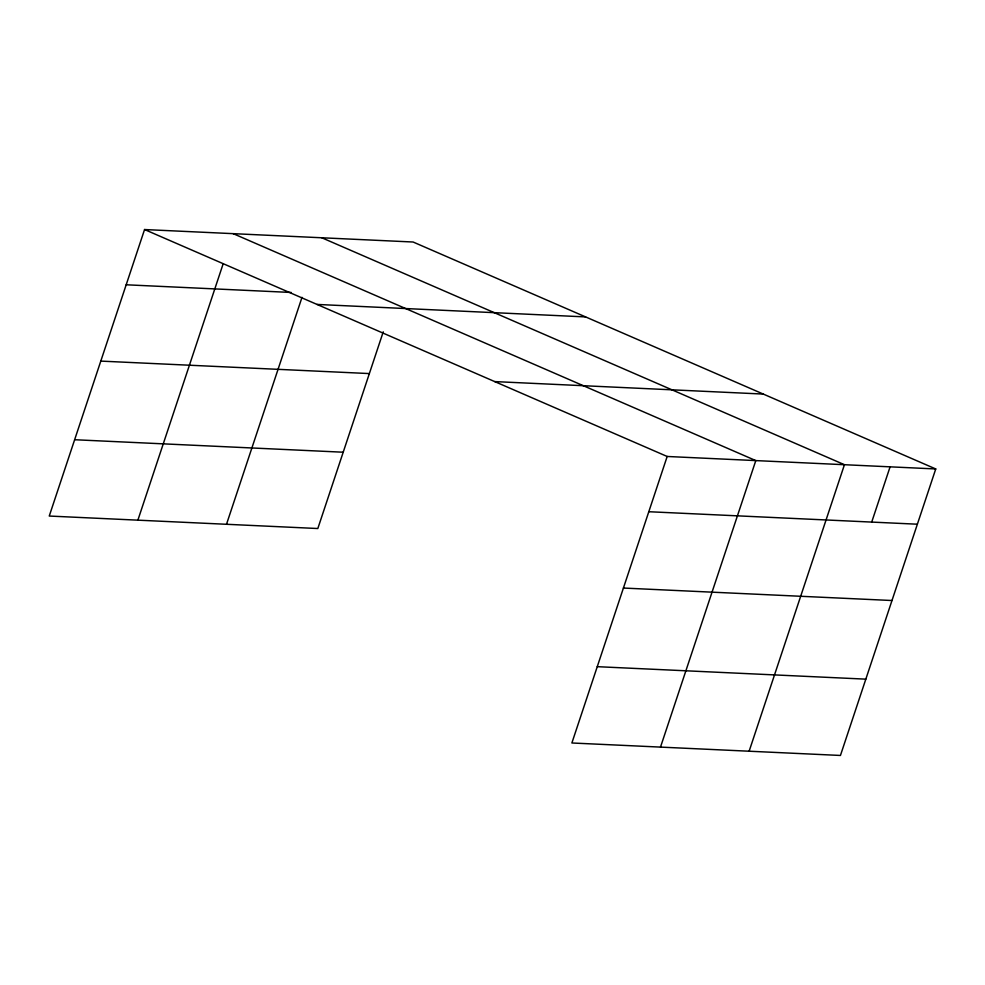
<?xml version="1.0" encoding="UTF-8"?>
<svg xmlns="http://www.w3.org/2000/svg" width="985" height="985" viewBox="0 0 985 985"><rect width="100%" height="100%" fill="white"/><g stroke="black" fill="none" stroke-linecap="round" stroke-linejoin="round"><path stroke-width="1.48" d="M935.75 468.958L667.177 456.474L571.879 742.986L840.439 755.458L935.75 468.958L413.121 242.014L144.561 229.542L49.25 516.042L317.823 528.526L383.251 331.822M137.875 520.166L223.029 264.189M226.501 524.279L302.001 297.347M660.504 747.098L755.803 460.598L233.186 233.654M749.129 751.223L844.441 464.711L321.812 237.779M871.713 522.087L890.095 466.828M126.178 284.788L291.215 292.459M317.022 304.427L585.595 316.911M100.79 361.101L369.363 373.574M494.716 381.589L763.289 394.062M74.638 439.729L343.211 452.213M648.807 511.72L917.367 524.205M623.419 588.045L891.979 600.518M597.255 666.673L865.827 679.145M144.561 229.542L667.177 456.474"/></g></svg>
